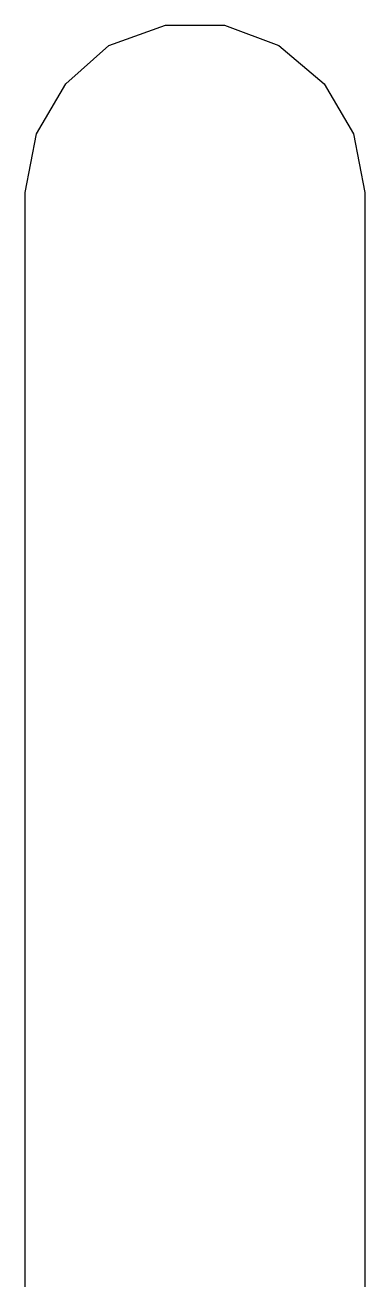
# Model space of a CAD drawing. Extents: x 30 to 168, y -145 to -27.
# Drawn here: x 116.925 to 117.075, y -129.4 to -128.846 of the extents above; entities that cross this region are included whole.
import ezdxf

# ---------------------------------------------------------------- set-up
doc = ezdxf.new("R2010")
doc.units = 0
doc.header["$MEASUREMENT"] = 0
doc.layers.add('BLACK', color=7, linetype='CONTINUOUS')

msp = doc.modelspace()

# ---------------------------------------------------------------- linework, layer by layer
at = {"layer": 'Black'}
for p, q in [((116.962, -128.855), (116.987, -128.846)), ((116.987, -128.846), (117.013, -128.846)), ((117.013, -128.846), (117.037, -128.855)), ((116.943, -128.872), (116.962, -128.855)), ((117.037, -128.855), (117.057, -128.872)), ((116.93, -128.894), (116.943, -128.872)), ((117.057, -128.872), (117.07, -128.894)), ((116.925, -128.92), (116.93, -128.894)), ((117.07, -128.894), (117.075, -128.92)), ((116.925, -130.19), (116.925, -128.92)), ((117.075, -128.92), (117.075, -130.19))]:
    msp.add_line(p, q, dxfattribs=at)

doc.saveas('drawing.dxf')
